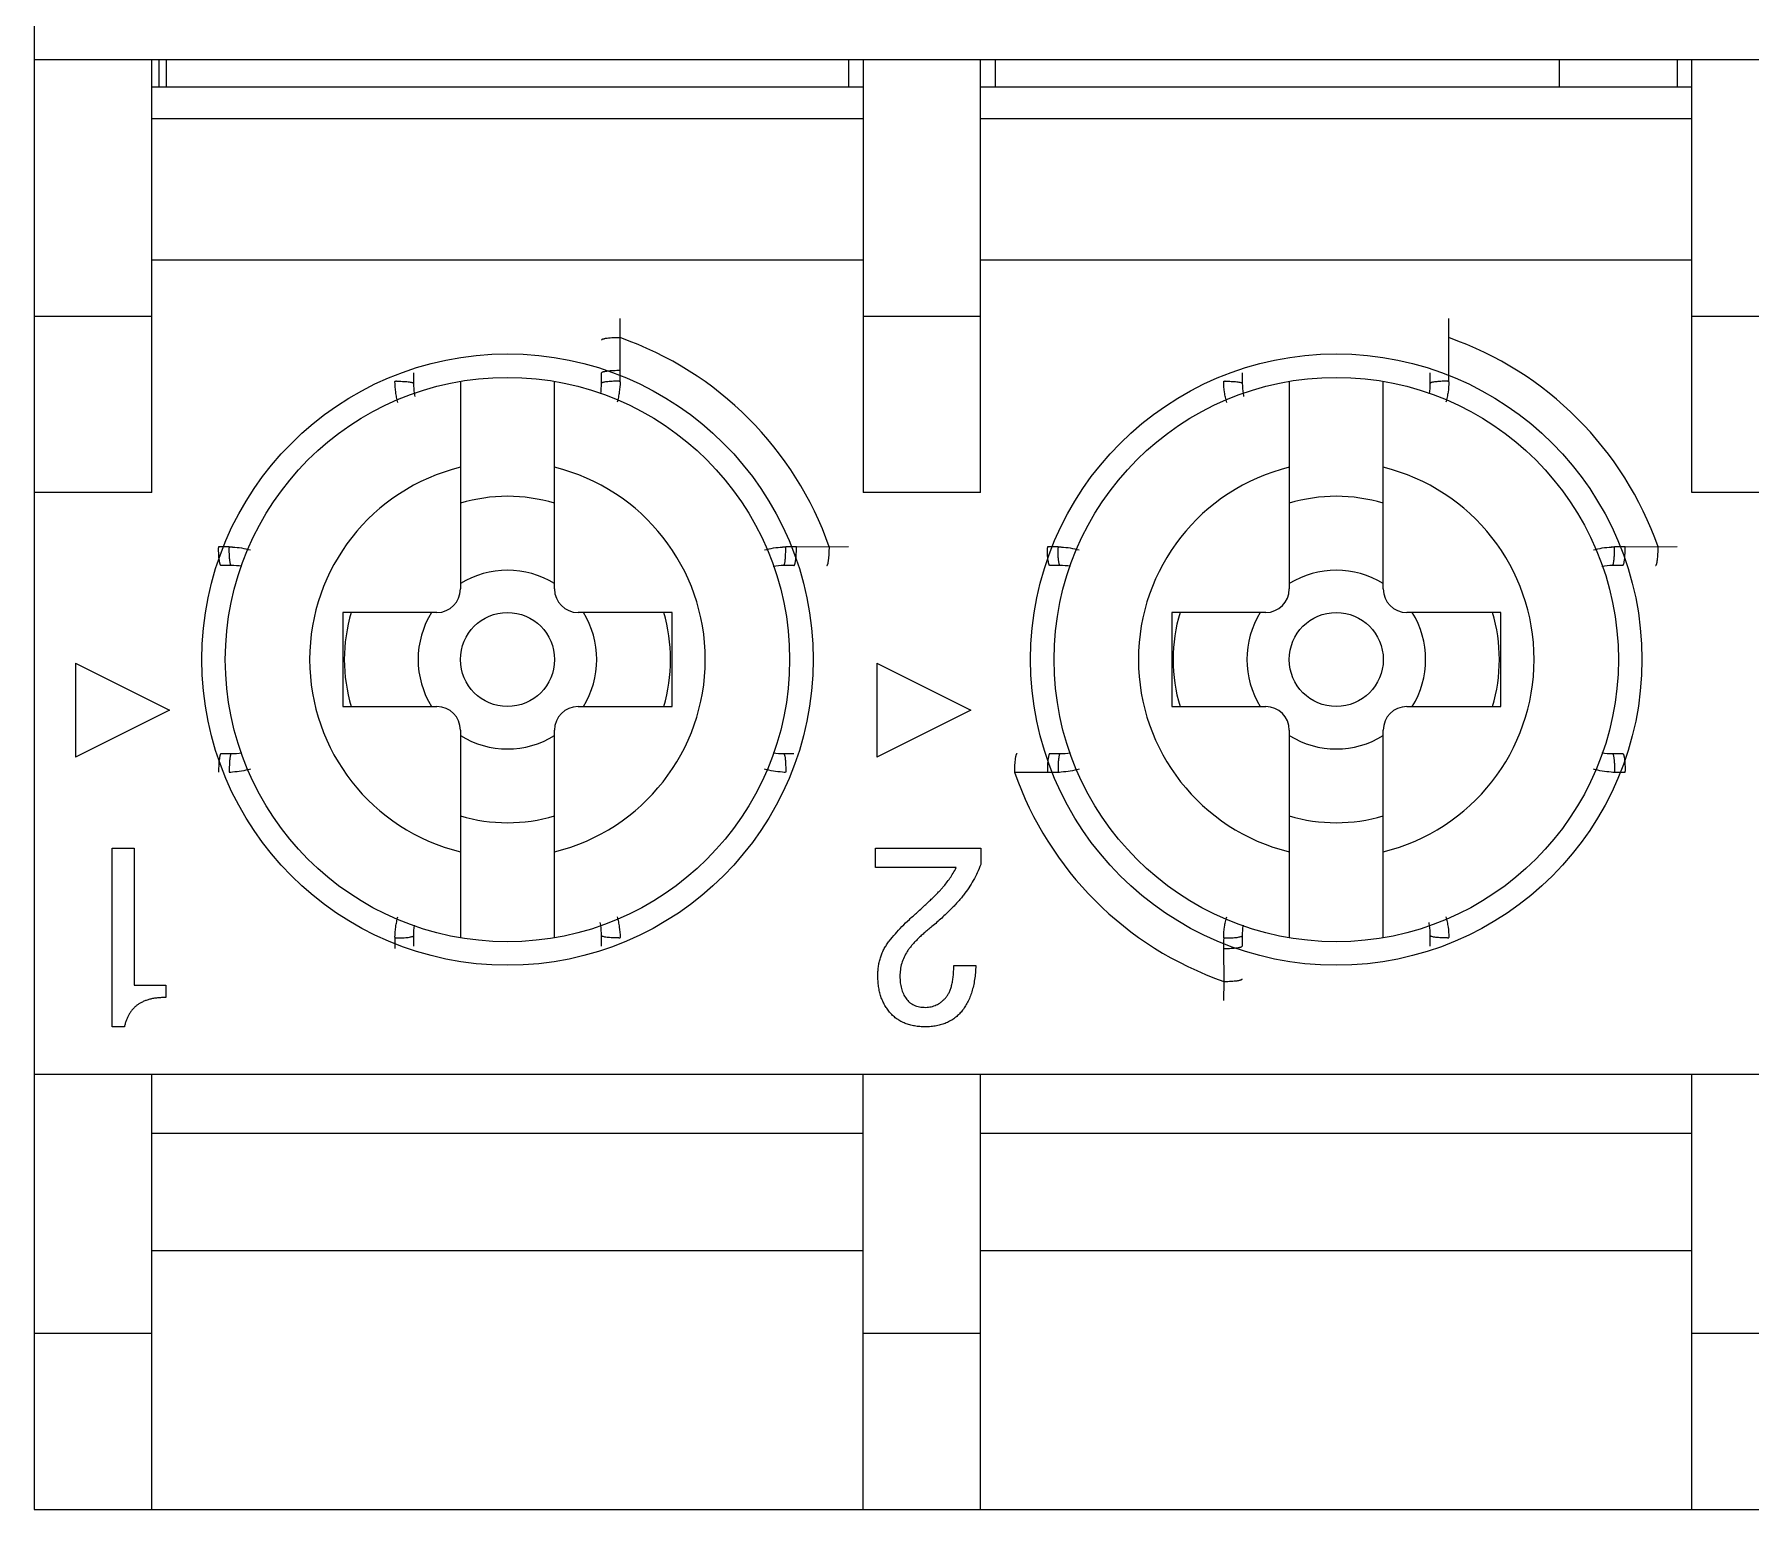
# Model space of a CAD drawing. Header units: millimetres. Extents: x 16.5 to 45.7, y 6.5 to 81.6.
# Drawn here: x 16.5 to 31.1, y 6.49 to 19.04 of the extents above; entities that cross this region are included whole.
import ezdxf

# ---------------------------------------------------------------- set-up
doc = ezdxf.new("R2010")
doc.units = ezdxf.units.MM
doc.header["$LTSCALE"] = 5.713779
doc.layers.get('0').update_dxf_attribs({"linetype": 'CONTINUOUS'})

msp = doc.modelspace()

# ---------------------------------------------------------------- linework, layer by layer
at = {"color": 7}
for p, q in [((16.496, 77.601), (16.496, 6.491)), ((45.696, 18.821), (16.496, 18.821)), ((17.496, 15.141), (17.496, 18.821)), ((17.556, 18.821), (17.556, 18.591)), ((17.621, 18.591), (17.621, 18.821)), ((23.421, 18.821), (23.421, 18.591)), ((23.546, 18.821), (23.546, 15.141)), ((24.546, 15.141), (24.546, 18.821)), ((24.671, 18.821), (24.671, 18.591)), ((29.471, 18.591), (29.471, 18.821)), ((30.471, 18.821), (30.471, 18.591)), ((30.596, 15.141), (30.596, 18.821)), ((17.496, 18.591), (23.546, 18.591)), ((24.546, 18.591), (30.596, 18.591)), ((17.496, 18.321), (23.546, 18.321)), ((24.546, 18.321), (30.596, 18.321)), ((17.496, 17.121), (23.546, 17.121)), ((24.546, 17.121), (30.596, 17.121)), ((16.496, 16.641), (17.496, 16.641)), ((21.479, 16.458), (21.48, 16.621)), ((23.546, 16.641), (24.546, 16.641)), ((28.529, 16.458), (28.53, 16.621)), ((30.596, 16.641), (31.596, 16.641)), ((21.479, 16.178), (21.479, 16.458)), ((28.529, 16.178), (28.529, 16.458)), ((19.721, 16.158), (19.721, 16.071)), ((20.121, 16.087), (20.121, 14.321)), ((20.921, 14.321), (20.921, 16.087)), ((21.321, 16.071), (21.321, 16.158)), ((26.771, 16.158), (26.771, 16.071)), ((27.171, 16.087), (27.171, 14.321)), ((27.971, 14.321), (27.971, 16.087)), ((28.371, 16.071), (28.371, 16.158)), ((17.496, 15.141), (16.496, 15.141)), ((24.546, 15.141), (23.546, 15.141)), ((31.596, 15.141), (30.596, 15.141)), ((23.259, 14.678), (22.979, 14.679)), ((23.421, 14.68), (23.259, 14.678)), ((30.309, 14.678), (30.029, 14.679)), ((30.471, 14.68), (30.309, 14.678)), ((18.171, 14.521), (18.085, 14.521)), ((22.958, 14.521), (22.871, 14.521)), ((25.221, 14.521), (25.135, 14.521)), ((30.008, 14.521), (29.921, 14.521)), ((19.921, 14.121), (19.121, 14.121)), ((19.121, 14.121), (19.121, 13.321)), ((21.921, 14.121), (21.121, 14.121)), ((21.921, 13.321), (21.921, 14.121)), ((26.971, 14.121), (26.171, 14.121)), ((26.171, 14.121), (26.171, 13.321)), ((28.971, 14.121), (28.171, 14.121)), ((28.971, 13.321), (28.971, 14.121)), ((16.846, 13.691), (17.646, 13.291)), ((16.846, 13.691), (16.846, 12.891)), ((23.662, 13.691), (24.462, 13.291)), ((23.662, 13.691), (23.662, 12.891)), ((17.646, 13.291), (16.846, 12.891)), ((19.121, 13.321), (19.921, 13.321)), ((21.121, 13.321), (21.921, 13.321)), ((24.462, 13.291), (23.662, 12.891)), ((26.171, 13.321), (26.971, 13.321)), ((28.171, 13.321), (28.971, 13.321)), ((20.121, 13.121), (20.121, 11.355)), ((20.921, 11.355), (20.921, 13.121)), ((27.171, 13.121), (27.171, 11.355)), ((27.971, 11.355), (27.971, 13.121)), ((18.085, 12.921), (18.171, 12.921)), ((22.871, 12.921), (22.958, 12.921)), ((25.135, 12.921), (25.221, 12.921)), ((29.921, 12.921), (30.008, 12.921)), ((24.834, 12.764), (25.114, 12.763)), ((17.158, 12.118), (17.346, 12.118)), ((17.158, 10.597), (17.158, 12.118)), ((17.346, 12.118), (17.346, 10.951)), ((23.651, 12.118), (24.547, 12.118)), ((23.651, 11.951), (23.651, 12.118)), ((24.547, 12.118), (24.547, 11.977)), ((24.338, 11.951), (23.651, 11.951)), ((19.721, 11.371), (19.721, 11.284)), ((21.321, 11.284), (21.321, 11.371)), ((26.613, 11.264), (26.614, 10.984)), ((26.771, 11.371), (26.771, 11.284)), ((28.371, 11.284), (28.371, 11.371)), ((24.318, 11.118), (24.505, 11.118)), ((17.346, 10.951), (17.616, 10.951)), ((17.616, 10.951), (17.616, 10.847)), ((26.614, 10.984), (26.612, 10.821)), ((17.262, 10.597), (17.158, 10.597)), ((38.646, 10.191), (16.496, 10.191)), ((17.496, 6.491), (17.496, 10.191)), ((23.546, 6.491), (23.546, 10.191)), ((24.546, 6.491), (24.546, 10.191)), ((30.596, 6.491), (30.596, 10.191)), ((23.546, 9.691), (17.496, 9.691)), ((30.596, 9.691), (24.546, 9.691)), ((23.546, 8.691), (17.496, 8.691)), ((30.596, 8.691), (24.546, 8.691)), ((16.496, 7.991), (17.496, 7.991)), ((23.546, 7.991), (24.546, 7.991)), ((30.596, 7.991), (31.596, 7.991)), ((16.496, 6.491), (44.946, 6.491))]:
    msp.add_line(p, q, dxfattribs=at)
for centre, radius in [((20.521, 13.721), 2.6), ((27.571, 13.721), 2.6), ((20.521, 13.721), 2.4), ((27.571, 13.721), 2.4), ((20.521, 13.721), 0.4), ((27.571, 13.721), 0.4)]:
    msp.add_circle(centre, radius, dxfattribs=at)
for centre, radius, start, end in [((20.521, 13.721), 2.9, 19.276, 70.724), ((27.571, 13.721), 2.9, 19.276, 70.724), ((19.588, 15.006), 1.081, 90.8456, 91.288), ((20.148, 16.088), 0.585, 180.0449, 180.3292), ((19.588, 15.025), 1.063, 90.617, 90.8456), ((20.322, 16.071), 0.6, 180.0077, 188.6683), ((20.721, 16.071), 0.6, 351.328, 359.996), ((21.455, 15.02), 1.068, 89.1548, 89.6901), ((21.455, 15.006), 1.081, 88.712, 89.1544), ((15.409, 16.161), 6.07, 359.3079, 0.1655), ((20.886, 16.089), 0.593, 359.4421, 359.8642), ((26.638, 15.006), 1.081, 90.8456, 91.288), ((27.198, 16.088), 0.585, 180.0449, 180.3292), ((26.638, 15.025), 1.063, 90.617, 90.8456), ((27.372, 16.071), 0.6, 180.0077, 188.6683), ((27.771, 16.071), 0.6, 351.328, 359.996), ((28.505, 15.02), 1.068, 89.1548, 89.6901), ((28.505, 15.006), 1.081, 88.712, 89.1544), ((22.459, 16.161), 6.07, 359.3079, 0.1655), ((27.936, 16.089), 0.593, 359.4421, 359.8642), ((20.321, 16.071), 0.599, 188.6683, 190.8215), ((27.371, 16.071), 0.599, 188.6683, 190.8215), ((20.521, 13.721), 1.683, 103.7495, 256.2505), ((20.521, 13.721), 1.683, 283.7495, 76.2505), ((27.571, 13.721), 1.683, 103.7495, 256.2505), ((27.571, 13.721), 1.683, 283.7495, 76.2505), ((20.521, 13.721), 1.388, 73.2468, 106.7532), ((27.571, 13.721), 1.388, 73.2468, 106.7532), ((18.081, 8.609), 6.07, 89.3079, 90.1655), ((19.147, 14.671), 1.083, 179.5723, 180), ((18.153, 14.072), 0.606, 87.2333, 89.8523), ((19.236, 14.654), 1.082, 178.7121, 179.1542), ((22.888, 14.079), 0.599, 90.0571, 92.6625), ((21.806, 14.654), 1.082, 0.8458, 1.2879), ((22.961, 8.609), 6.07, 89.8345, 90.6921), ((25.131, 8.609), 6.07, 89.3079, 90.1655), ((26.197, 14.671), 1.083, 179.5723, 180), ((26.286, 14.654), 1.082, 178.7121, 179.1542), ((25.203, 14.072), 0.606, 87.2333, 89.8523), ((29.938, 14.079), 0.599, 90.0571, 92.6625), ((30.011, 8.609), 6.07, 89.8345, 90.6921), ((28.856, 14.654), 1.082, 0.8458, 1.2879), ((18.171, 13.921), 0.6, 81.328, 89.996), ((20.521, 13.721), 0.76, 58.2326, 121.7674), ((22.871, 13.92), 0.6, 90.0077, 98.7377), ((25.221, 13.921), 0.6, 81.328, 89.996), ((27.571, 13.721), 0.76, 58.2326, 121.7674), ((29.921, 13.92), 0.6, 90.0077, 98.7377), ((19.921, 14.321), 0.2, 270, 360), ((21.121, 14.321), 0.2, 180, 270), ((26.971, 14.321), 0.2, 270, 360), ((28.171, 14.321), 0.2, 180, 270), ((20.521, 13.721), 1.388, 163.2468, 196.7532), ((20.521, 13.721), 0.76, 148.2326, 211.7674), ((20.521, 13.721), 0.76, 328.2326, 31.7674), ((20.521, 13.721), 1.388, 343.2468, 16.7532), ((27.571, 13.721), 1.388, 163.2468, 196.7532), ((27.571, 13.721), 0.76, 148.2326, 211.7674), ((27.571, 13.721), 0.76, 328.2326, 31.7674), ((27.571, 13.721), 1.388, 343.2468, 16.7532), ((19.921, 13.121), 0.2, 0, 90), ((21.121, 13.121), 0.2, 90, 180), ((26.971, 13.121), 0.2, 0, 90), ((28.171, 13.121), 0.2, 90, 180), ((20.521, 13.721), 0.76, 238.2326, 301.7674), ((27.571, 13.721), 0.76, 238.2326, 301.7674), ((18.171, 13.521), 0.6, 270.0077, 278.6683), ((22.871, 13.521), 0.6, 261.2586, 269.996), ((25.221, 13.521), 0.6, 270.0077, 278.6683), ((29.921, 13.521), 0.6, 261.2586, 269.996), ((19.147, 12.771), 1.083, 180, 180.4277), ((19.236, 12.788), 1.082, 180.8458, 181.2879), ((18.154, 13.363), 0.599, 270.0571, 272.6625), ((22.889, 13.37), 0.606, 267.2333, 269.8523), ((25.903, 12.771), 1.069, 180, 180.3936), ((27.571, 13.721), 2.9, 199.276, 250.724), ((26.197, 12.771), 1.083, 180, 180.4277), ((25.131, 18.833), 6.07, 269.8345, 270.6921), ((26.286, 12.788), 1.082, 180.8458, 181.2879), ((25.204, 13.363), 0.599, 270.0571, 272.6625), ((29.939, 13.37), 0.606, 267.2333, 269.8523), ((30.011, 18.833), 6.07, 269.3079, 270.1655), ((28.946, 12.771), 1.083, 359.5723, 0), ((20.521, 13.721), 1.388, 253.2468, 286.7532), ((27.571, 13.721), 1.388, 253.2468, 286.7532), ((20.321, 11.371), 0.6, 171.328, 179.996), ((20.722, 11.371), 0.599, 8.6683, 10.8215), ((20.721, 11.371), 0.6, 0.0077, 8.6683), ((27.371, 11.371), 0.6, 171.328, 179.996), ((27.772, 11.371), 0.599, 8.6683, 10.8215), ((27.771, 11.371), 0.6, 0.0077, 8.6683), ((25.633, 11.281), 6.07, 179.3079, 180.1655), ((20.156, 11.353), 0.593, 179.4421, 179.8642), ((19.588, 12.431), 1.077, 268.7138, 269.6533), ((21.455, 12.425), 1.071, 270.6599, 271.2871), ((20.894, 11.354), 0.585, 0.0449, 0.3292), ((32.683, 11.281), 6.07, 179.3079, 180.1655), ((26.621, 12.346), 1.082, 269.5722, 270.0002), ((27.206, 11.353), 0.593, 179.4421, 179.8642), ((26.638, 12.431), 1.077, 268.7138, 269.6533), ((28.505, 12.425), 1.071, 270.6599, 271.2871), ((27.944, 11.354), 0.585, 0.0449, 0.3292), ((26.621, 12.052), 1.069, 269.6063, 270.0001)]:
    msp.add_arc(centre, radius, start, end, dxfattribs=at)
for points, knots in [([(21.479, 16.458), (21.469, 16.458), (21.45, 16.458), (21.422, 16.457), (21.394, 16.456), (21.373, 16.453), (21.357, 16.451), (21.348, 16.449), (21.34, 16.447), (21.333, 16.446), (21.328, 16.444), (21.326, 16.442), (21.323, 16.441), (21.321, 16.439), (21.321, 16.437)], [0, 0, 0, 0, 0.174327, 0.354415, 0.529736, 0.687862, 0.756651, 0.81736, 0.86942, 0.912304, 0.945778, 0.959209, 0.97062, 1, 1, 1, 1]), ([(19.589, 15.908), (19.585, 15.922), (19.578, 15.951), (19.567, 16.01), (19.564, 16.055), (19.564, 16.085)], [0, 0, 0, 0, 0.249971, 0.500162, 1, 1, 1, 1]), ([(19.576, 16.088), (19.585, 16.088), (19.602, 16.088), (19.628, 16.087), (19.652, 16.086), (19.674, 16.084), (19.692, 16.081), (19.705, 16.079), (19.713, 16.076), (19.717, 16.075), (19.719, 16.073), (19.721, 16.072), (19.721, 16.071)], [0, 0, 0, 0, 0.17467, 0.350748, 0.519527, 0.671541, 0.798474, 0.895862, 0.932609, 0.961723, 0.983858, 1, 1, 1, 1]), ([(21.479, 16.178), (21.47, 16.178), (21.451, 16.178), (21.422, 16.177), (21.395, 16.176), (21.373, 16.173), (21.357, 16.171), (21.348, 16.169), (21.34, 16.168), (21.333, 16.166), (21.328, 16.164), (21.326, 16.163), (21.323, 16.161), (21.321, 16.159), (21.321, 16.158)], [0, 0, 0, 0, 0.17411, 0.354176, 0.529633, 0.687963, 0.756848, 0.817636, 0.869751, 0.912658, 0.946115, 0.959521, 0.970895, 1, 1, 1, 1]), ([(21.461, 16.088), (21.452, 16.088), (21.435, 16.088), (21.411, 16.087), (21.387, 16.085), (21.366, 16.083), (21.349, 16.081), (21.337, 16.078), (21.33, 16.076), (21.326, 16.074), (21.323, 16.073), (21.322, 16.072), (21.321, 16.071)], [0, 0, 0, 0, 0.17764, 0.355019, 0.523695, 0.674579, 0.800142, 0.896376, 0.932742, 0.961655, 0.983755, 1, 1, 1, 1]), ([(21.479, 16.083), (21.479, 16.054), (21.475, 16.01), (21.465, 15.952), (21.458, 15.923), (21.454, 15.909)], [0, 0, 0, 0, 0.499847, 0.750029, 1, 1, 1, 1]), ([(26.639, 15.908), (26.635, 15.922), (26.628, 15.951), (26.617, 16.01), (26.614, 16.055), (26.614, 16.085)], [0, 0, 0, 0, 0.249971, 0.500162, 1, 1, 1, 1]), ([(26.626, 16.088), (26.635, 16.088), (26.652, 16.088), (26.678, 16.087), (26.702, 16.086), (26.724, 16.084), (26.742, 16.081), (26.755, 16.079), (26.763, 16.076), (26.767, 16.075), (26.769, 16.073), (26.771, 16.072), (26.771, 16.071)], [0, 0, 0, 0, 0.17467, 0.350748, 0.519527, 0.671541, 0.798474, 0.895862, 0.932609, 0.961723, 0.983858, 1, 1, 1, 1]), ([(28.511, 16.088), (28.502, 16.088), (28.485, 16.088), (28.461, 16.087), (28.437, 16.085), (28.416, 16.083), (28.399, 16.081), (28.387, 16.078), (28.38, 16.076), (28.376, 16.074), (28.373, 16.073), (28.372, 16.072), (28.371, 16.071)], [0, 0, 0, 0, 0.17764, 0.355019, 0.523695, 0.674579, 0.800142, 0.896376, 0.932742, 0.961655, 0.983755, 1, 1, 1, 1]), ([(28.529, 16.083), (28.529, 16.054), (28.525, 16.01), (28.515, 15.952), (28.508, 15.923), (28.504, 15.909)], [0, 0, 0, 0, 0.499847, 0.750029, 1, 1, 1, 1]), ([(18.085, 14.521), (18.083, 14.521), (18.081, 14.523), (18.08, 14.525), (18.079, 14.528), (18.077, 14.532), (18.075, 14.538), (18.073, 14.546), (18.072, 14.554), (18.069, 14.569), (18.067, 14.589), (18.065, 14.616), (18.064, 14.643), (18.064, 14.662), (18.064, 14.671)], [0, 0, 0, 0, 0.029119, 0.040324, 0.053488, 0.086237, 0.128149, 0.179081, 0.238614, 0.306287, 0.462818, 0.638191, 0.820757, 1, 1, 1, 1]), ([(18.156, 14.604), (18.156, 14.609), (18.155, 14.632), (18.154, 14.654), (18.155, 14.67)], [0, 0, 0, 0, 0.248031, 1, 1, 1, 1]), ([(18.171, 14.521), (18.17, 14.522), (18.168, 14.524), (18.166, 14.529), (18.164, 14.536), (18.162, 14.546), (18.16, 14.558), (18.158, 14.577), (18.156, 14.593), (18.156, 14.604)], [0, 0, 0, 0, 0.041614, 0.104935, 0.193615, 0.309295, 0.450537, 0.615171, 1, 1, 1, 1]), ([(18.183, 14.678), (18.208, 14.677), (18.259, 14.671), (18.309, 14.66), (18.334, 14.653)], [0, 0, 0, 0, 0.500068, 1, 1, 1, 1]), ([(22.708, 14.653), (22.733, 14.66), (22.784, 14.671), (22.835, 14.677), (22.861, 14.678)], [0, 0, 0, 0, 0.499933, 1, 1, 1, 1]), ([(22.871, 14.521), (22.872, 14.522), (22.874, 14.524), (22.876, 14.529), (22.879, 14.536), (22.881, 14.546), (22.883, 14.558), (22.885, 14.577), (22.886, 14.593), (22.887, 14.604)], [0, 0, 0, 0, 0.04163, 0.104956, 0.193627, 0.309289, 0.450513, 0.615132, 1, 1, 1, 1]), ([(22.887, 14.604), (22.887, 14.609), (22.888, 14.631), (22.888, 14.654), (22.888, 14.67)], [0, 0, 0, 0, 0.247989, 1, 1, 1, 1]), ([(22.958, 14.521), (22.959, 14.521), (22.961, 14.523), (22.963, 14.525), (22.964, 14.528), (22.966, 14.533), (22.968, 14.539), (22.97, 14.547), (22.971, 14.557), (22.974, 14.573), (22.976, 14.594), (22.978, 14.622), (22.979, 14.65), (22.979, 14.67), (22.979, 14.679)], [0, 0, 0, 0, 0.029105, 0.040479, 0.053884, 0.087342, 0.130249, 0.182364, 0.243152, 0.312037, 0.470367, 0.645824, 0.82589, 1, 1, 1, 1]), ([(23.238, 14.521), (23.239, 14.521), (23.241, 14.523), (23.243, 14.525), (23.244, 14.528), (23.246, 14.533), (23.248, 14.539), (23.25, 14.547), (23.251, 14.557), (23.254, 14.572), (23.256, 14.594), (23.258, 14.621), (23.259, 14.65), (23.259, 14.669), (23.259, 14.678)], [0, 0, 0, 0, 0.02938, 0.040791, 0.054222, 0.087696, 0.13058, 0.18264, 0.243349, 0.312138, 0.470264, 0.645585, 0.825673, 1, 1, 1, 1]), ([(25.135, 14.521), (25.133, 14.521), (25.131, 14.523), (25.13, 14.525), (25.129, 14.528), (25.127, 14.532), (25.125, 14.538), (25.123, 14.546), (25.122, 14.554), (25.119, 14.569), (25.117, 14.589), (25.115, 14.616), (25.114, 14.643), (25.114, 14.662), (25.114, 14.671)], [0, 0, 0, 0, 0.029119, 0.040324, 0.053488, 0.086237, 0.128149, 0.179081, 0.238614, 0.306287, 0.462818, 0.638191, 0.820757, 1, 1, 1, 1]), ([(25.206, 14.604), (25.206, 14.609), (25.205, 14.632), (25.204, 14.654), (25.205, 14.67)], [0, 0, 0, 0, 0.248031, 1, 1, 1, 1]), ([(25.221, 14.521), (25.22, 14.522), (25.218, 14.524), (25.216, 14.529), (25.214, 14.536), (25.212, 14.546), (25.21, 14.558), (25.208, 14.577), (25.206, 14.593), (25.206, 14.604)], [0, 0, 0, 0, 0.041614, 0.104935, 0.193615, 0.309295, 0.450537, 0.615171, 1, 1, 1, 1]), ([(25.233, 14.678), (25.258, 14.677), (25.309, 14.671), (25.359, 14.66), (25.384, 14.653)], [0, 0, 0, 0, 0.500068, 1, 1, 1, 1]), ([(29.758, 14.653), (29.783, 14.66), (29.834, 14.671), (29.885, 14.677), (29.911, 14.678)], [0, 0, 0, 0, 0.499933, 1, 1, 1, 1]), ([(29.921, 14.521), (29.922, 14.522), (29.924, 14.524), (29.926, 14.529), (29.929, 14.536), (29.931, 14.546), (29.933, 14.558), (29.935, 14.577), (29.936, 14.593), (29.937, 14.604)], [0, 0, 0, 0, 0.04163, 0.104956, 0.193627, 0.309289, 0.450513, 0.615132, 1, 1, 1, 1]), ([(29.937, 14.604), (29.937, 14.609), (29.938, 14.631), (29.938, 14.654), (29.938, 14.67)], [0, 0, 0, 0, 0.247989, 1, 1, 1, 1]), ([(30.008, 14.521), (30.009, 14.521), (30.011, 14.523), (30.013, 14.525), (30.014, 14.528), (30.016, 14.533), (30.018, 14.539), (30.02, 14.547), (30.021, 14.557), (30.024, 14.573), (30.026, 14.594), (30.028, 14.622), (30.029, 14.65), (30.029, 14.67), (30.029, 14.679)], [0, 0, 0, 0, 0.029105, 0.040479, 0.053884, 0.087342, 0.130249, 0.182364, 0.243152, 0.312037, 0.470367, 0.645824, 0.82589, 1, 1, 1, 1]), ([(30.288, 14.521), (30.289, 14.521), (30.291, 14.523), (30.293, 14.525), (30.294, 14.528), (30.296, 14.533), (30.298, 14.539), (30.3, 14.547), (30.301, 14.557), (30.304, 14.572), (30.306, 14.594), (30.308, 14.621), (30.309, 14.65), (30.309, 14.669), (30.309, 14.678)], [0, 0, 0, 0, 0.02938, 0.040791, 0.054222, 0.087696, 0.13058, 0.18264, 0.243349, 0.312138, 0.470264, 0.645585, 0.825673, 1, 1, 1, 1]), ([(18.085, 12.921), (18.083, 12.921), (18.081, 12.919), (18.08, 12.917), (18.079, 12.914), (18.077, 12.91), (18.075, 12.904), (18.073, 12.896), (18.072, 12.887), (18.069, 12.873), (18.067, 12.853), (18.065, 12.826), (18.064, 12.799), (18.064, 12.78), (18.064, 12.771)], [0, 0, 0, 0, 0.029119, 0.040324, 0.053488, 0.086237, 0.128149, 0.179081, 0.238614, 0.306287, 0.462818, 0.638191, 0.820757, 1, 1, 1, 1]), ([(18.171, 12.921), (18.17, 12.92), (18.168, 12.918), (18.166, 12.913), (18.164, 12.905), (18.162, 12.896), (18.16, 12.884), (18.158, 12.865), (18.156, 12.849), (18.156, 12.838)], [0, 0, 0, 0, 0.04163, 0.104956, 0.193627, 0.309289, 0.450513, 0.615132, 1, 1, 1, 1]), ([(22.871, 12.921), (22.872, 12.92), (22.874, 12.918), (22.876, 12.913), (22.879, 12.905), (22.881, 12.896), (22.883, 12.884), (22.885, 12.864), (22.886, 12.849), (22.887, 12.838)], [0, 0, 0, 0, 0.041618, 0.104951, 0.193589, 0.309318, 0.450692, 0.615259, 1, 1, 1, 1]), ([(24.855, 12.921), (24.853, 12.921), (24.852, 12.919), (24.85, 12.917), (24.849, 12.914), (24.847, 12.91), (24.845, 12.904), (24.843, 12.896), (24.842, 12.887), (24.839, 12.873), (24.837, 12.853), (24.835, 12.826), (24.834, 12.799), (24.834, 12.78), (24.834, 12.771)], [0, 0, 0, 0, 0.0294, 0.040659, 0.053871, 0.086705, 0.128688, 0.179675, 0.239246, 0.306937, 0.46343, 0.638672, 0.821023, 1, 1, 1, 1]), ([(25.135, 12.921), (25.133, 12.921), (25.131, 12.919), (25.13, 12.917), (25.129, 12.914), (25.127, 12.91), (25.125, 12.904), (25.123, 12.896), (25.122, 12.887), (25.119, 12.873), (25.117, 12.853), (25.115, 12.826), (25.114, 12.799), (25.114, 12.78), (25.114, 12.771)], [0, 0, 0, 0, 0.029119, 0.040324, 0.053488, 0.086237, 0.128149, 0.179081, 0.238614, 0.306287, 0.462818, 0.638191, 0.820757, 1, 1, 1, 1]), ([(25.221, 12.921), (25.22, 12.92), (25.218, 12.918), (25.216, 12.913), (25.214, 12.905), (25.212, 12.896), (25.21, 12.884), (25.208, 12.865), (25.206, 12.849), (25.206, 12.838)], [0, 0, 0, 0, 0.04163, 0.104956, 0.193627, 0.309289, 0.450513, 0.615132, 1, 1, 1, 1]), ([(29.921, 12.921), (29.922, 12.92), (29.924, 12.918), (29.926, 12.913), (29.929, 12.905), (29.931, 12.896), (29.933, 12.884), (29.935, 12.864), (29.936, 12.849), (29.937, 12.838)], [0, 0, 0, 0, 0.041618, 0.104951, 0.193589, 0.309318, 0.450692, 0.615259, 1, 1, 1, 1]), ([(30.008, 12.921), (30.009, 12.921), (30.011, 12.919), (30.013, 12.917), (30.014, 12.914), (30.016, 12.91), (30.018, 12.904), (30.019, 12.896), (30.021, 12.887), (30.023, 12.873), (30.025, 12.853), (30.027, 12.826), (30.028, 12.799), (30.029, 12.78), (30.029, 12.771)], [0, 0, 0, 0, 0.029119, 0.040324, 0.053488, 0.086237, 0.128149, 0.179081, 0.238614, 0.306287, 0.462818, 0.638191, 0.820757, 1, 1, 1, 1]), ([(18.156, 12.838), (18.156, 12.833), (18.155, 12.81), (18.154, 12.788), (18.155, 12.772)], [0, 0, 0, 0, 0.247989, 1, 1, 1, 1]), ([(18.334, 12.788), (18.309, 12.782), (18.259, 12.771), (18.208, 12.765), (18.182, 12.764)], [0, 0, 0, 0, 0.499934, 1, 1, 1, 1]), ([(22.86, 12.764), (22.834, 12.765), (22.783, 12.771), (22.733, 12.782), (22.708, 12.788)], [0, 0, 0, 0, 0.500068, 1, 1, 1, 1]), ([(22.887, 12.838), (22.887, 12.825), (22.888, 12.8), (22.888, 12.776), (22.888, 12.763)], [0, 0, 0, 0, 0.503775, 1, 1, 1, 1]), ([(25.206, 12.838), (25.206, 12.833), (25.205, 12.81), (25.204, 12.788), (25.205, 12.772)], [0, 0, 0, 0, 0.247989, 1, 1, 1, 1]), ([(25.384, 12.788), (25.359, 12.782), (25.309, 12.771), (25.258, 12.765), (25.232, 12.764)], [0, 0, 0, 0, 0.499934, 1, 1, 1, 1]), ([(29.91, 12.764), (29.884, 12.765), (29.833, 12.771), (29.783, 12.782), (29.758, 12.788)], [0, 0, 0, 0, 0.500068, 1, 1, 1, 1]), ([(29.937, 12.838), (29.937, 12.825), (29.938, 12.8), (29.938, 12.776), (29.938, 12.763)], [0, 0, 0, 0, 0.503775, 1, 1, 1, 1]), ([(24.547, 11.977), (24.537, 11.954), (24.519, 11.908), (24.484, 11.842), (24.446, 11.778), (24.409, 11.727), (24.376, 11.687), (24.349, 11.656), (24.319, 11.624), (24.287, 11.591), (24.252, 11.557), (24.214, 11.522), (24.174, 11.486), (24.146, 11.462), (24.131, 11.45)], [0, 0, 0, 0, 0.110137, 0.219615, 0.329042, 0.439521, 0.496751, 0.557495, 0.621908, 0.690332, 0.761808, 0.837402, 0.916766, 1, 1, 1, 1]), ([(24.008, 11.573), (24.02, 11.584), (24.045, 11.606), (24.079, 11.638), (24.111, 11.667), (24.14, 11.695), (24.165, 11.72), (24.188, 11.743), (24.208, 11.764), (24.23, 11.789), (24.256, 11.821), (24.285, 11.861), (24.312, 11.905), (24.33, 11.935), (24.338, 11.951)], [0, 0, 0, 0, 0.100747, 0.1937, 0.279812, 0.358145, 0.429629, 0.493829, 0.550316, 0.600474, 0.6943, 0.791681, 0.893858, 1, 1, 1, 1]), ([(23.672, 11.036), (23.672, 11.05), (23.673, 11.077), (23.677, 11.117), (23.685, 11.155), (23.696, 11.192), (23.709, 11.228), (23.726, 11.263), (23.746, 11.296), (23.777, 11.338), (23.821, 11.389), (23.877, 11.451), (23.94, 11.513), (23.985, 11.552), (24.008, 11.573)], [0, 0, 0, 0, 0.06263, 0.123622, 0.183332, 0.242278, 0.300295, 0.358272, 0.416875, 0.476287, 0.598639, 0.726234, 0.860046, 1, 1, 1, 1]), ([(19.564, 11.359), (19.564, 11.388), (19.568, 11.433), (19.578, 11.491), (19.585, 11.519), (19.589, 11.534)], [0, 0, 0, 0, 0.49985, 0.750032, 1, 1, 1, 1]), ([(21.454, 11.533), (21.458, 11.518), (21.465, 11.49), (21.475, 11.431), (21.479, 11.387), (21.479, 11.357)], [0, 0, 0, 0, 0.249974, 0.500165, 1, 1, 1, 1]), ([(24.131, 11.45), (24.12, 11.44), (24.097, 11.422), (24.064, 11.394), (24.034, 11.367), (24.006, 11.34), (23.982, 11.314), (23.959, 11.289), (23.939, 11.264), (23.917, 11.232), (23.894, 11.19), (23.874, 11.138), (23.861, 11.083), (23.86, 11.046), (23.859, 11.027)], [0, 0, 0, 0, 0.086533, 0.168424, 0.246157, 0.31985, 0.388701, 0.453268, 0.514563, 0.571508, 0.680172, 0.786432, 0.892418, 1, 1, 1, 1]), ([(26.614, 11.359), (26.614, 11.388), (26.618, 11.433), (26.628, 11.491), (26.635, 11.519), (26.639, 11.534)], [0, 0, 0, 0, 0.49985, 0.750032, 1, 1, 1, 1]), ([(28.504, 11.533), (28.508, 11.518), (28.515, 11.49), (28.525, 11.431), (28.529, 11.387), (28.529, 11.357)], [0, 0, 0, 0, 0.249974, 0.500165, 1, 1, 1, 1]), ([(19.581, 11.354), (19.59, 11.354), (19.607, 11.354), (19.631, 11.355), (19.655, 11.356), (19.676, 11.358), (19.694, 11.361), (19.706, 11.364), (19.713, 11.366), (19.717, 11.367), (19.719, 11.369), (19.721, 11.37), (19.721, 11.371)], [0, 0, 0, 0, 0.177205, 0.354462, 0.523223, 0.674135, 0.799917, 0.896313, 0.932706, 0.961647, 0.983761, 1, 1, 1, 1]), ([(21.467, 11.354), (21.459, 11.354), (21.441, 11.354), (21.416, 11.355), (21.391, 11.356), (21.369, 11.358), (21.351, 11.361), (21.338, 11.363), (21.33, 11.366), (21.326, 11.367), (21.323, 11.369), (21.322, 11.37), (21.321, 11.371)], [0, 0, 0, 0, 0.174157, 0.350009, 0.518881, 0.670978, 0.798161, 0.895771, 0.932561, 0.961711, 0.983866, 1, 1, 1, 1]), ([(26.621, 11.264), (26.63, 11.264), (26.649, 11.264), (26.677, 11.265), (26.703, 11.267), (26.723, 11.269), (26.738, 11.271), (26.747, 11.273), (26.754, 11.275), (26.761, 11.277), (26.765, 11.278), (26.767, 11.28), (26.77, 11.281), (26.771, 11.283), (26.771, 11.284)], [0, 0, 0, 0, 0.179243, 0.361809, 0.537181, 0.693713, 0.761386, 0.820919, 0.871851, 0.913763, 0.946512, 0.959676, 0.970881, 1, 1, 1, 1]), ([(26.631, 11.354), (26.64, 11.354), (26.657, 11.354), (26.681, 11.355), (26.705, 11.356), (26.726, 11.358), (26.744, 11.361), (26.756, 11.364), (26.763, 11.366), (26.767, 11.367), (26.769, 11.369), (26.771, 11.37), (26.771, 11.371)], [0, 0, 0, 0, 0.177205, 0.354462, 0.523223, 0.674135, 0.799917, 0.896313, 0.932706, 0.961647, 0.983761, 1, 1, 1, 1]), ([(28.517, 11.354), (28.509, 11.354), (28.491, 11.354), (28.466, 11.355), (28.441, 11.356), (28.419, 11.358), (28.401, 11.361), (28.388, 11.363), (28.38, 11.366), (28.376, 11.367), (28.373, 11.369), (28.372, 11.37), (28.371, 11.371)], [0, 0, 0, 0, 0.174157, 0.350009, 0.518881, 0.670978, 0.798161, 0.895771, 0.932561, 0.961711, 0.983866, 1, 1, 1, 1]), ([(24.505, 11.118), (24.504, 11.097), (24.502, 11.058), (24.495, 11), (24.485, 10.946), (24.472, 10.896), (24.456, 10.849), (24.436, 10.806), (24.413, 10.767), (24.387, 10.731), (24.358, 10.7), (24.327, 10.672), (24.292, 10.649), (24.254, 10.63), (24.213, 10.615), (24.17, 10.605), (24.124, 10.598), (24.092, 10.597), (24.075, 10.597)], [0, 0, 0, 0, 0.080472, 0.156188, 0.227904, 0.29598, 0.360692, 0.422242, 0.481587, 0.539092, 0.595327, 0.65014, 0.704639, 0.760232, 0.81618, 0.874616, 0.935873, 1, 1, 1, 1]), ([(24.079, 10.763), (24.087, 10.764), (24.102, 10.764), (24.125, 10.768), (24.147, 10.774), (24.169, 10.783), (24.189, 10.793), (24.209, 10.807), (24.228, 10.823), (24.247, 10.841), (24.264, 10.863), (24.278, 10.888), (24.291, 10.917), (24.3, 10.95), (24.308, 10.987), (24.313, 11.027), (24.317, 11.071), (24.317, 11.102), (24.318, 11.118)], [0, 0, 0, 0, 0.048769, 0.096691, 0.14379, 0.191764, 0.239862, 0.28901, 0.340878, 0.394438, 0.451264, 0.511241, 0.576067, 0.647519, 0.724984, 0.80896, 0.900563, 1, 1, 1, 1]), ([(24.075, 10.597), (24.06, 10.597), (24.029, 10.598), (23.985, 10.604), (23.943, 10.613), (23.904, 10.625), (23.868, 10.643), (23.835, 10.663), (23.804, 10.687), (23.777, 10.715), (23.752, 10.746), (23.73, 10.78), (23.712, 10.816), (23.697, 10.855), (23.686, 10.897), (23.677, 10.941), (23.673, 10.988), (23.672, 11.02), (23.672, 11.036)], [0, 0, 0, 0, 0.069354, 0.135308, 0.19789, 0.258302, 0.316852, 0.374291, 0.431482, 0.489669, 0.548213, 0.60708, 0.666692, 0.728085, 0.791477, 0.858107, 0.927297, 1, 1, 1, 1]), ([(23.859, 11.027), (23.86, 11.009), (23.861, 10.974), (23.871, 10.924), (23.887, 10.878), (23.907, 10.844), (23.925, 10.821), (23.941, 10.805), (23.96, 10.792), (23.98, 10.781), (24.002, 10.773), (24.026, 10.767), (24.052, 10.764), (24.07, 10.764), (24.079, 10.763)], [0, 0, 0, 0, 0.140431, 0.270529, 0.393291, 0.511074, 0.568674, 0.625328, 0.682271, 0.740142, 0.799813, 0.86255, 0.928996, 1, 1, 1, 1]), ([(26.621, 10.983), (26.63, 10.983), (26.649, 10.984), (26.677, 10.985), (26.703, 10.987), (26.723, 10.989), (26.738, 10.991), (26.747, 10.993), (26.754, 10.995), (26.76, 10.997), (26.765, 10.998), (26.767, 11), (26.77, 11.001), (26.771, 11.003), (26.771, 11.005)], [0, 0, 0, 0, 0.178977, 0.361328, 0.53657, 0.693063, 0.760754, 0.820325, 0.871312, 0.913295, 0.946129, 0.959341, 0.9706, 1, 1, 1, 1]), ([(17.616, 10.847), (17.604, 10.847), (17.579, 10.846), (17.544, 10.843), (17.51, 10.839), (17.479, 10.832), (17.449, 10.823), (17.422, 10.812), (17.397, 10.799), (17.374, 10.785), (17.354, 10.768), (17.335, 10.749), (17.318, 10.729), (17.303, 10.706), (17.29, 10.682), (17.279, 10.655), (17.269, 10.627), (17.265, 10.607), (17.262, 10.597)], [0, 0, 0, 0, 0.079095, 0.154325, 0.225274, 0.292257, 0.355652, 0.416535, 0.474762, 0.531485, 0.586734, 0.642165, 0.697846, 0.754372, 0.81231, 0.872189, 0.934699, 1, 1, 1, 1])]:
    msp.add_open_spline(points, degree=3, knots=knots, dxfattribs=at)

doc.saveas('drawing.dxf')
